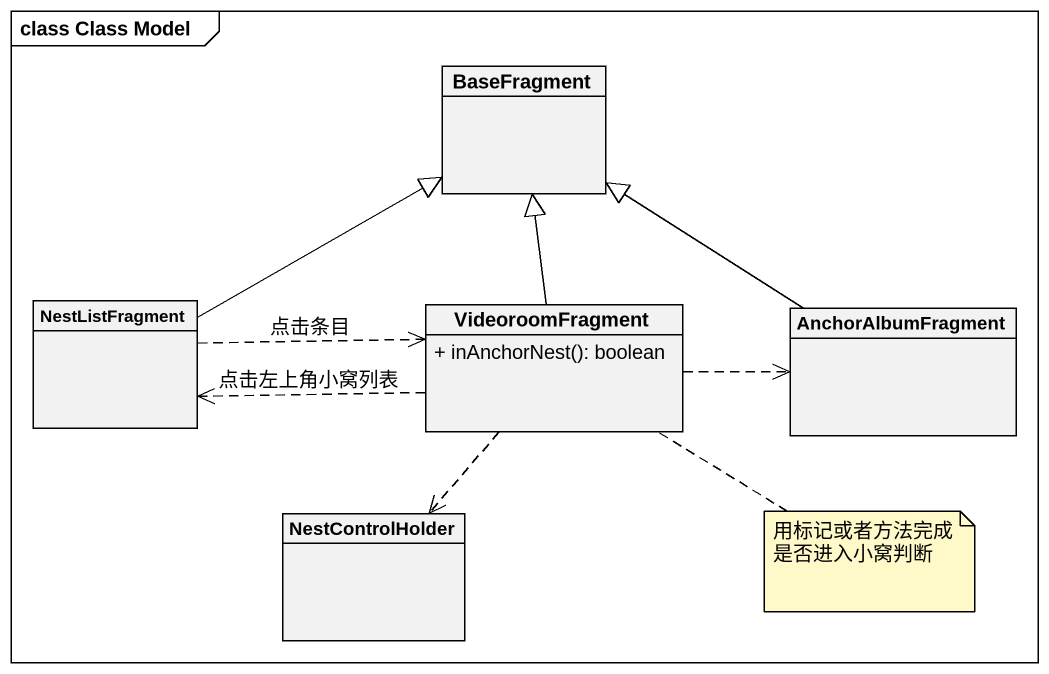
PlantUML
@startuml
mainframe class Class Model
hide circle
hide empty members
skinparam classAttributeIconSize 0
class BaseFragment
class NestListFragment
class VideoroomFragment {
  + inAnchorNest(): boolean
}
class AnchorAlbumFragment
class NestControlHolder
NestListFragment -right-|> BaseFragment
NestListFragment .right.> VideoroomFragment : 点击条目
VideoroomFragment -up-|> BaseFragment
VideoroomFragment .left.> NestListFragment : 点击左上角小窝列表
VideoroomFragment .right.> AnchorAlbumFragment
VideoroomFragment ..> NestControlHolder
AnchorAlbumFragment -up-|> BaseFragment
note bottom of VideoroomFragment : 用标记或者方法完成是否进入小窝判断
@enduml
